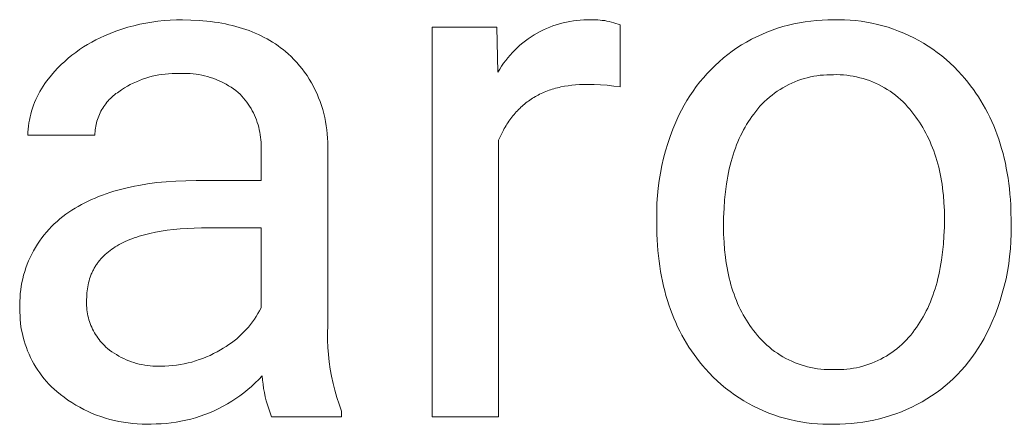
# Model space of a CAD drawing. Header units: millimetres. Extents: x -1656 to 3995, y -637 to 3312.
# Drawn here: x 2847.3 to 2948.5, y -100.4 to -59.1 of the extents above; entities that cross this region are included whole.
import ezdxf

# ---------------------------------------------------------------- set-up
doc = ezdxf.new("R2010")
doc.units = ezdxf.units.MM
doc.header["$MEASUREMENT"] = 0
doc.layers.add('Domyślny', color=7, linetype='Continuous', true_color=0x000000)

msp = doc.modelspace()

# ---------------------------------------------------------------- linework, layer by layer
at = {"layer": 'Domyślny', "color": 18, "lineweight": 15, "true_color": 0x000000}
for p, q in [((2858.31, -59.88), (2858.92, -59.72)), ((2858.92, -59.72), (2859.53, -59.57)), ((2859.53, -59.57), (2860.15, -59.45)), ((2860.15, -59.45), (2860.77, -59.34)), ((2860.77, -59.34), (2861.4, -59.26)), ((2861.4, -59.26), (2862.03, -59.19)), ((2862.03, -59.19), (2862.65, -59.15)), ((2862.65, -59.15), (2863.29, -59.13)), ((2863.29, -59.13), (2863.92, -59.13)), ((2863.92, -59.13), (2864.76, -59.14)), ((2864.76, -59.14), (2865.59, -59.18)), ((2865.59, -59.18), (2865.99, -59.21)), ((2865.99, -59.21), (2866.39, -59.25)), ((2866.39, -59.25), (2866.78, -59.29)), ((2866.78, -59.29), (2867.16, -59.34)), ((2867.16, -59.34), (2867.54, -59.4)), ((2867.54, -59.4), (2867.92, -59.47)), ((2867.92, -59.47), (2868.28, -59.54)), ((2868.28, -59.54), (2868.65, -59.62)), ((2868.65, -59.62), (2869, -59.7)), ((2869, -59.7), (2869.35, -59.79)), ((2901.74, -59.74), (2902.08, -59.63)), ((2902.08, -59.63), (2902.42, -59.52)), ((2902.42, -59.52), (2902.77, -59.43)), ((2902.77, -59.43), (2903.12, -59.35)), ((2903.12, -59.35), (2903.47, -59.29)), ((2903.47, -59.29), (2903.82, -59.23)), ((2903.82, -59.23), (2904.18, -59.19)), ((2904.18, -59.19), (2904.53, -59.15)), ((2904.53, -59.15), (2904.89, -59.13)), ((2904.89, -59.13), (2905.24, -59.13)), ((2905.24, -59.13), (2905.6, -59.13)), ((2905.6, -59.13), (2905.84, -59.12)), ((2905.84, -59.12), (2906.07, -59.12)), ((2906.07, -59.12), (2906.31, -59.13)), ((2906.31, -59.13), (2906.55, -59.15)), ((2906.55, -59.15), (2906.78, -59.17)), ((2906.78, -59.17), (2907.02, -59.2)), ((2907.02, -59.2), (2907.25, -59.24)), ((2907.25, -59.24), (2907.48, -59.29)), ((2907.48, -59.29), (2907.71, -59.34)), ((2907.71, -59.34), (2907.94, -59.41)), ((2907.94, -59.41), (2908.17, -59.48)), ((2908.17, -59.48), (2908.39, -59.55)), ((2908.39, -59.55), (2908.61, -59.64)), ((2908.61, -59.64), (2908.61, -65.96)), ((2925.23, -59.81), (2925.79, -59.66)), ((2925.79, -59.66), (2926.35, -59.53)), ((2926.35, -59.53), (2926.92, -59.41)), ((2926.92, -59.41), (2927.49, -59.32)), ((2927.49, -59.32), (2928.06, -59.24)), ((2928.06, -59.24), (2928.64, -59.19)), ((2928.64, -59.19), (2929.22, -59.15)), ((2929.22, -59.15), (2929.8, -59.13)), ((2929.8, -59.13), (2930.38, -59.13)), ((2930.38, -59.13), (2930.94, -59.12)), ((2930.94, -59.12), (2931.51, -59.13)), ((2931.51, -59.13), (2932.08, -59.15)), ((2932.08, -59.15), (2932.64, -59.2)), ((2932.64, -59.2), (2933.2, -59.27)), ((2933.2, -59.27), (2933.76, -59.35)), ((2933.76, -59.35), (2934.32, -59.46)), ((2934.32, -59.46), (2934.88, -59.58)), ((2934.88, -59.58), (2935.43, -59.72)), ((2935.43, -59.72), (2935.97, -59.88)), ((2855.5, -60.94), (2855.94, -60.74)), ((2855.94, -60.74), (2856.52, -60.5)), ((2856.52, -60.5), (2857.11, -60.28)), ((2857.11, -60.28), (2857.71, -60.07)), ((2857.71, -60.07), (2858.31, -59.88)), ((2869.35, -59.79), (2869.7, -59.89)), ((2869.7, -59.89), (2870.04, -59.99)), ((2870.04, -59.99), (2870.37, -60.11)), ((2870.37, -60.11), (2870.7, -60.22)), ((2870.7, -60.22), (2871.02, -60.35)), ((2871.02, -60.35), (2871.34, -60.48)), ((2871.34, -60.48), (2871.65, -60.62)), ((2871.65, -60.62), (2871.95, -60.76)), ((2889.4, -99.63), (2889.4, -59.87)), ((2889.4, -59.87), (2896, -59.87)), ((2896, -59.87), (2896.12, -64.46)), ((2899.51, -60.85), (2899.81, -60.66)), ((2899.81, -60.66), (2900.12, -60.48)), ((2900.12, -60.48), (2900.44, -60.31)), ((2900.44, -60.31), (2900.76, -60.15)), ((2900.76, -60.15), (2901.08, -60)), ((2901.08, -60), (2901.41, -59.87)), ((2901.41, -59.87), (2901.74, -59.74)), ((2922.53, -60.84), (2923.06, -60.6)), ((2923.06, -60.6), (2923.59, -60.38)), ((2923.59, -60.38), (2924.13, -60.17)), ((2924.13, -60.17), (2924.68, -59.98)), ((2924.68, -59.98), (2925.23, -59.81)), ((2935.97, -59.88), (2936.51, -60.06)), ((2936.51, -60.06), (2937.04, -60.26)), ((2937.04, -60.26), (2937.56, -60.47)), ((2937.56, -60.47), (2938.08, -60.7)), ((2938.08, -60.7), (2938.59, -60.95)), ((2853.8, -61.88), (2854.21, -61.63)), ((2854.21, -61.63), (2854.63, -61.39)), ((2854.63, -61.39), (2855.06, -61.16)), ((2855.06, -61.16), (2855.5, -60.94)), ((2871.95, -60.76), (2872.25, -60.91)), ((2872.25, -60.91), (2872.55, -61.07)), ((2872.55, -61.07), (2872.83, -61.24)), ((2872.83, -61.24), (2873.11, -61.41)), ((2873.11, -61.41), (2873.39, -61.58)), ((2873.39, -61.58), (2873.66, -61.77)), ((2898.11, -61.95), (2898.37, -61.71)), ((2898.37, -61.71), (2898.65, -61.48)), ((2898.65, -61.48), (2898.93, -61.26)), ((2898.93, -61.26), (2899.22, -61.05)), ((2899.22, -61.05), (2899.51, -60.85)), ((2920.52, -61.98), (2921, -61.67)), ((2921, -61.67), (2921.5, -61.38)), ((2921.5, -61.38), (2922.01, -61.1)), ((2922.01, -61.1), (2922.53, -60.84)), ((2938.59, -60.95), (2939.09, -61.22)), ((2939.09, -61.22), (2939.58, -61.5)), ((2939.58, -61.5), (2940.06, -61.81)), ((2852.24, -63.04), (2852.61, -62.73)), ((2852.61, -62.73), (2853, -62.44)), ((2853, -62.44), (2853.39, -62.15)), ((2853.39, -62.15), (2853.8, -61.88)), ((2873.66, -61.77), (2873.92, -61.96)), ((2873.92, -61.96), (2874.18, -62.16)), ((2874.18, -62.16), (2874.43, -62.36)), ((2874.43, -62.36), (2874.68, -62.57)), ((2874.68, -62.57), (2874.99, -62.86)), ((2897.13, -62.99), (2897.36, -62.72)), ((2897.36, -62.72), (2897.6, -62.45)), ((2897.6, -62.45), (2897.85, -62.2)), ((2897.85, -62.2), (2898.11, -61.95)), ((2919.15, -63.01), (2919.59, -62.65)), ((2919.59, -62.65), (2920.05, -62.31)), ((2920.05, -62.31), (2920.52, -61.98)), ((2940.06, -61.81), (2940.53, -62.12)), ((2940.53, -62.12), (2940.99, -62.45)), ((2940.99, -62.45), (2941.44, -62.8)), ((2851.18, -64.03), (2851.52, -63.69)), ((2851.52, -63.69), (2851.87, -63.36)), ((2851.87, -63.36), (2852.24, -63.04)), ((2874.99, -62.86), (2875.29, -63.16)), ((2875.29, -63.16), (2875.58, -63.47)), ((2875.58, -63.47), (2875.85, -63.8)), ((2896.49, -63.85), (2896.69, -63.55)), ((2896.69, -63.55), (2896.91, -63.27)), ((2896.91, -63.27), (2897.13, -62.99)), ((2917.88, -64.18), (2918.29, -63.78)), ((2918.29, -63.78), (2918.71, -63.39)), ((2918.71, -63.39), (2919.15, -63.01)), ((2941.44, -62.8), (2941.88, -63.16)), ((2941.88, -63.16), (2942.3, -63.54)), ((2942.3, -63.54), (2942.71, -63.93)), ((2850.22, -65.13), (2850.52, -64.75)), ((2850.52, -64.75), (2850.84, -64.39)), ((2850.84, -64.39), (2851.18, -64.03)), ((2861.48, -64.74), (2861.14, -64.8)), ((2861.81, -64.69), (2861.48, -64.74)), ((2862.15, -64.65), (2861.81, -64.69)), ((2862.49, -64.62), (2862.15, -64.65)), ((2862.84, -64.6), (2862.49, -64.62)), ((2863.18, -64.6), (2862.84, -64.6)), ((2863.52, -64.6), (2863.18, -64.6)), ((2863.82, -64.59), (2863.52, -64.6)), ((2864.11, -64.58), (2863.82, -64.59)), ((2864.41, -64.59), (2864.11, -64.58)), ((2864.7, -64.6), (2864.41, -64.59)), ((2865, -64.63), (2864.7, -64.6)), ((2865.29, -64.66), (2865, -64.63)), ((2865.58, -64.71), (2865.29, -64.66)), ((2865.87, -64.76), (2865.58, -64.71)), ((2866.16, -64.83), (2865.87, -64.76)), ((2875.85, -63.8), (2876.12, -64.13)), ((2876.12, -64.13), (2876.37, -64.47)), ((2876.37, -64.47), (2876.62, -64.81)), ((2896.12, -64.46), (2896.3, -64.15)), ((2896.3, -64.15), (2896.49, -63.85)), ((2917.1, -65.02), (2917.48, -64.59)), ((2917.48, -64.59), (2917.88, -64.18)), ((2929.03, -64.78), (2928.7, -64.82)), ((2929.37, -64.75), (2929.03, -64.78)), ((2929.7, -64.72), (2929.37, -64.75)), ((2930.04, -64.72), (2929.7, -64.72)), ((2930.38, -64.72), (2930.04, -64.72)), ((2930.72, -64.71), (2930.38, -64.72)), ((2931.06, -64.72), (2930.72, -64.71)), ((2931.4, -64.74), (2931.06, -64.72)), ((2931.74, -64.77), (2931.4, -64.74)), ((2932.08, -64.82), (2931.74, -64.77)), ((2942.71, -63.93), (2943.11, -64.34)), ((2943.11, -64.34), (2943.49, -64.76)), ((2943.49, -64.76), (2943.8, -65.11)), ((2849.66, -65.88), (2849.84, -65.63)), ((2849.84, -65.63), (2850.02, -65.37)), ((2850.02, -65.37), (2850.22, -65.13)), ((2858.57, -65.73), (2858.27, -65.89)), ((2858.88, -65.57), (2858.57, -65.73)), ((2859.19, -65.43), (2858.88, -65.57)), ((2859.5, -65.3), (2859.19, -65.43)), ((2859.82, -65.18), (2859.5, -65.3)), ((2860.15, -65.06), (2859.82, -65.18)), ((2860.47, -64.97), (2860.15, -65.06)), ((2860.81, -64.88), (2860.47, -64.97)), ((2861.14, -64.8), (2860.81, -64.88)), ((2866.45, -64.9), (2866.16, -64.83)), ((2866.73, -64.99), (2866.45, -64.9)), ((2867.01, -65.08), (2866.73, -64.99)), ((2867.29, -65.18), (2867.01, -65.08)), ((2867.56, -65.3), (2867.29, -65.18)), ((2867.83, -65.42), (2867.56, -65.3)), ((2868.1, -65.55), (2867.83, -65.42)), ((2868.36, -65.69), (2868.1, -65.55)), ((2868.61, -65.84), (2868.36, -65.69)), ((2876.62, -64.81), (2876.85, -65.17)), ((2876.85, -65.17), (2877.07, -65.54)), ((2877.07, -65.54), (2877.27, -65.91)), ((2903.66, -65.79), (2903.28, -65.84)), ((2904.05, -65.75), (2903.66, -65.79)), ((2904.44, -65.72), (2904.05, -65.75)), ((2904.85, -65.7), (2904.44, -65.72)), ((2905.26, -65.7), (2904.85, -65.7)), ((2905.94, -65.71), (2905.26, -65.7)), ((2906.61, -65.74), (2905.94, -65.71)), ((2907.28, -65.79), (2906.61, -65.74)), ((2907.95, -65.87), (2907.28, -65.79)), ((2916.38, -65.92), (2916.73, -65.46)), ((2916.73, -65.46), (2917.1, -65.02)), ((2925.82, -65.72), (2925.52, -65.87)), ((2926.12, -65.58), (2925.82, -65.72)), ((2926.43, -65.44), (2926.12, -65.58)), ((2926.74, -65.32), (2926.43, -65.44)), ((2927.06, -65.21), (2926.74, -65.32)), ((2927.38, -65.11), (2927.06, -65.21)), ((2927.71, -65.02), (2927.38, -65.11)), ((2928.04, -64.94), (2927.71, -65.02)), ((2928.37, -64.88), (2928.04, -64.94)), ((2928.7, -64.82), (2928.37, -64.88)), ((2932.41, -64.87), (2932.08, -64.82)), ((2932.75, -64.94), (2932.41, -64.87)), ((2933.08, -65.02), (2932.75, -64.94)), ((2933.41, -65.11), (2933.08, -65.02)), ((2933.73, -65.21), (2933.41, -65.11)), ((2934.05, -65.32), (2933.73, -65.21)), ((2934.37, -65.45), (2934.05, -65.32)), ((2934.68, -65.58), (2934.37, -65.45)), ((2934.99, -65.73), (2934.68, -65.58)), ((2935.3, -65.88), (2934.99, -65.73)), ((2943.8, -65.11), (2944.1, -65.47)), ((2944.1, -65.47), (2944.39, -65.84)), ((2849.05, -66.97), (2849.19, -66.69)), ((2849.19, -66.69), (2849.34, -66.42)), ((2849.34, -66.42), (2849.49, -66.15)), ((2849.49, -66.15), (2849.66, -65.88)), ((2856.96, -66.77), (2856.82, -66.88)), ((2857.11, -66.65), (2856.96, -66.77)), ((2857.25, -66.55), (2857.11, -66.65)), ((2857.41, -66.45), (2857.25, -66.55)), ((2857.69, -66.25), (2857.41, -66.45)), ((2857.98, -66.07), (2857.69, -66.25)), ((2858.27, -65.89), (2857.98, -66.07)), ((2868.86, -66), (2868.61, -65.84)), ((2869.11, -66.16), (2868.86, -66)), ((2869.35, -66.34), (2869.11, -66.16)), ((2869.58, -66.52), (2869.35, -66.34)), ((2869.81, -66.71), (2869.58, -66.52)), ((2869.98, -66.9), (2869.81, -66.71)), ((2877.27, -65.91), (2877.46, -66.28)), ((2877.46, -66.28), (2877.64, -66.67)), ((2877.64, -66.67), (2877.81, -67.06)), ((2900.23, -66.79), (2900.08, -66.87)), ((2900.38, -66.71), (2900.23, -66.79)), ((2900.54, -66.64), (2900.38, -66.71)), ((2900.69, -66.57), (2900.54, -66.64)), ((2900.85, -66.5), (2900.69, -66.57)), ((2901.01, -66.44), (2900.85, -66.5)), ((2901.17, -66.37), (2901.01, -66.44)), ((2901.34, -66.31), (2901.17, -66.37)), ((2901.5, -66.26), (2901.34, -66.31)), ((2901.67, -66.2), (2901.5, -66.26)), ((2901.84, -66.15), (2901.67, -66.2)), ((2902.01, -66.1), (2901.84, -66.15)), ((2902.19, -66.06), (2902.01, -66.1)), ((2902.36, -66.01), (2902.19, -66.06)), ((2902.54, -65.97), (2902.36, -66.01)), ((2902.91, -65.9), (2902.54, -65.97)), ((2903.28, -65.84), (2902.91, -65.9)), ((2908.61, -65.96), (2907.95, -65.87)), ((2915.73, -66.86), (2916.05, -66.38)), ((2916.05, -66.38), (2916.38, -65.92)), ((2924.11, -66.79), (2923.85, -67.01)), ((2924.38, -66.59), (2924.11, -66.79)), ((2924.65, -66.4), (2924.38, -66.59)), ((2924.94, -66.21), (2924.65, -66.4)), ((2925.22, -66.04), (2924.94, -66.21)), ((2925.52, -65.87), (2925.22, -66.04)), ((2935.59, -66.05), (2935.3, -65.88)), ((2935.88, -66.23), (2935.59, -66.05)), ((2936.17, -66.41), (2935.88, -66.23)), ((2936.45, -66.61), (2936.17, -66.41)), ((2936.72, -66.82), (2936.45, -66.61)), ((2936.98, -67.03), (2936.72, -66.82)), ((2944.39, -65.84), (2944.67, -66.22)), ((2944.67, -66.22), (2944.94, -66.6)), ((2944.94, -66.6), (2945.2, -66.99)), ((2848.58, -68.13), (2848.68, -67.83)), ((2848.68, -67.83), (2848.79, -67.54)), ((2848.79, -67.54), (2848.91, -67.25)), ((2848.91, -67.25), (2849.05, -66.97)), ((2855.97, -67.82), (2855.86, -67.97)), ((2856.07, -67.68), (2855.97, -67.82)), ((2856.19, -67.53), (2856.07, -67.68)), ((2856.31, -67.39), (2856.19, -67.53)), ((2856.43, -67.26), (2856.31, -67.39)), ((2856.56, -67.13), (2856.43, -67.26)), ((2856.69, -67), (2856.56, -67.13)), ((2856.82, -66.88), (2856.69, -67)), ((2870.15, -67.1), (2869.98, -66.9)), ((2870.32, -67.3), (2870.15, -67.1)), ((2870.47, -67.51), (2870.32, -67.3)), ((2870.62, -67.72), (2870.47, -67.51)), ((2870.76, -67.94), (2870.62, -67.72)), ((2877.81, -67.06), (2877.97, -67.46)), ((2877.97, -67.46), (2878.11, -67.86)), ((2898.71, -67.82), (2898.58, -67.93)), ((2898.84, -67.71), (2898.71, -67.82)), ((2898.97, -67.6), (2898.84, -67.71)), ((2899.1, -67.5), (2898.97, -67.6)), ((2899.23, -67.4), (2899.1, -67.5)), ((2899.37, -67.31), (2899.23, -67.4)), ((2899.51, -67.21), (2899.37, -67.31)), ((2899.65, -67.12), (2899.51, -67.21)), ((2899.79, -67.04), (2899.65, -67.12)), ((2899.94, -66.95), (2899.79, -67.04)), ((2900.08, -66.87), (2899.94, -66.95)), ((2915.13, -67.84), (2915.42, -67.34)), ((2915.42, -67.34), (2915.73, -66.86)), ((2923.11, -67.7), (2922.88, -67.94)), ((2923.35, -67.46), (2923.11, -67.7)), ((2923.59, -67.23), (2923.35, -67.46)), ((2923.85, -67.01), (2923.59, -67.23)), ((2937.24, -67.26), (2936.98, -67.03)), ((2937.49, -67.49), (2937.24, -67.26)), ((2937.73, -67.73), (2937.49, -67.49)), ((2937.96, -67.99), (2937.73, -67.73)), ((2945.2, -66.99), (2945.45, -67.39)), ((2945.45, -67.39), (2945.69, -67.8)), ((2945.69, -67.8), (2945.92, -68.21)), ((2848.33, -69.03), (2848.4, -68.73)), ((2848.4, -68.73), (2848.48, -68.42)), ((2848.48, -68.42), (2848.58, -68.13)), ((2855.42, -68.77), (2855.35, -68.94)), ((2855.5, -68.6), (2855.42, -68.77)), ((2855.58, -68.44), (2855.5, -68.6)), ((2855.67, -68.28), (2855.58, -68.44)), ((2855.76, -68.12), (2855.67, -68.28)), ((2855.86, -67.97), (2855.76, -68.12)), ((2870.9, -68.16), (2870.76, -67.94)), ((2871.02, -68.39), (2870.9, -68.16)), ((2871.14, -68.62), (2871.02, -68.39)), ((2871.26, -68.85), (2871.14, -68.62)), ((2878.11, -67.86), (2878.23, -68.26)), ((2878.23, -68.26), (2878.34, -68.67)), ((2878.34, -68.67), (2878.44, -69.08)), ((2897.76, -68.77), (2897.65, -68.91)), ((2897.87, -68.64), (2897.76, -68.77)), ((2897.98, -68.52), (2897.87, -68.64)), ((2898.1, -68.39), (2897.98, -68.52)), ((2898.22, -68.27), (2898.1, -68.39)), ((2898.34, -68.15), (2898.22, -68.27)), ((2898.46, -68.04), (2898.34, -68.15)), ((2898.58, -67.93), (2898.46, -68.04)), ((2914.61, -68.86), (2914.86, -68.34)), ((2914.86, -68.34), (2915.13, -67.84)), ((2922.25, -68.73), (2922.06, -68.98)), ((2922.45, -68.46), (2922.25, -68.73)), ((2922.66, -68.2), (2922.45, -68.46)), ((2922.88, -67.94), (2922.66, -68.2)), ((2938.18, -68.24), (2937.96, -67.99)), ((2938.39, -68.51), (2938.18, -68.24)), ((2938.6, -68.78), (2938.39, -68.51)), ((2938.79, -69.04), (2938.6, -68.78)), ((2945.92, -68.21), (2946.15, -68.63)), ((2946.15, -68.63), (2946.36, -69.06)), ((2848.17, -69.95), (2848.22, -69.64)), ((2848.22, -69.64), (2848.27, -69.34)), ((2848.27, -69.34), (2848.33, -69.03)), ((2855.08, -69.8), (2855.05, -69.98)), ((2855.13, -69.63), (2855.08, -69.8)), ((2855.17, -69.45), (2855.13, -69.63)), ((2855.23, -69.28), (2855.17, -69.45)), ((2855.29, -69.11), (2855.23, -69.28)), ((2855.35, -68.94), (2855.29, -69.11)), ((2871.36, -69.09), (2871.26, -68.85)), ((2871.45, -69.33), (2871.36, -69.09)), ((2871.54, -69.58), (2871.45, -69.33)), ((2871.62, -69.83), (2871.54, -69.58)), ((2871.69, -70.08), (2871.62, -69.83)), ((2878.44, -69.08), (2878.52, -69.5)), ((2878.52, -69.5), (2878.59, -69.92)), ((2897.04, -69.76), (2896.95, -69.91)), ((2897.14, -69.61), (2897.04, -69.76)), ((2897.23, -69.46), (2897.14, -69.61)), ((2897.34, -69.32), (2897.23, -69.46)), ((2897.44, -69.18), (2897.34, -69.32)), ((2897.54, -69.04), (2897.44, -69.18)), ((2897.65, -68.91), (2897.54, -69.04)), ((2913.99, -70.28), (2914.28, -69.56)), ((2914.28, -69.56), (2914.61, -68.86)), ((2921.52, -69.78), (2921.36, -70.06)), ((2921.7, -69.5), (2921.52, -69.78)), ((2921.87, -69.24), (2921.7, -69.5)), ((2922.06, -68.98), (2921.87, -69.24)), ((2938.98, -69.3), (2938.79, -69.04)), ((2939.16, -69.57), (2938.98, -69.3)), ((2939.33, -69.84), (2939.16, -69.57)), ((2939.5, -70.11), (2939.33, -69.84)), ((2946.36, -69.06), (2946.56, -69.49)), ((2946.56, -69.49), (2946.75, -69.94)), ((2848.11, -70.89), (2848.12, -70.57)), ((2848.12, -70.57), (2848.14, -70.26)), ((2848.14, -70.26), (2848.17, -69.95)), ((2854.98, -70.52), (2854.96, -70.71)), ((2854.96, -70.71), (2854.96, -70.89)), ((2854.99, -70.34), (2854.98, -70.52)), ((2855.02, -70.16), (2854.99, -70.34)), ((2855.05, -69.98), (2855.02, -70.16)), ((2871.75, -70.33), (2871.69, -70.08)), ((2871.8, -70.58), (2871.75, -70.33)), ((2871.85, -70.84), (2871.8, -70.58)), ((2871.88, -71.1), (2871.85, -70.84)), ((2878.59, -69.92), (2878.65, -70.34)), ((2878.65, -70.34), (2878.69, -70.76)), ((2878.69, -70.76), (2878.72, -71.19)), ((2896.51, -70.71), (2896.35, -71.05)), ((2896.68, -70.38), (2896.51, -70.71)), ((2896.76, -70.22), (2896.68, -70.38)), ((2896.85, -70.06), (2896.76, -70.22)), ((2896.95, -69.91), (2896.85, -70.06)), ((2913.71, -71.01), (2913.99, -70.28)), ((2921.05, -70.64), (2920.9, -70.94)), ((2921.2, -70.34), (2921.05, -70.64)), ((2921.36, -70.06), (2921.2, -70.34)), ((2939.66, -70.39), (2939.5, -70.11)), ((2939.82, -70.68), (2939.66, -70.39)), ((2939.97, -70.97), (2939.82, -70.68)), ((2946.75, -69.94), (2946.93, -70.38)), ((2946.93, -70.38), (2947.11, -70.84)), ((2947.11, -70.84), (2947.27, -71.3)), ((2854.96, -70.89), (2848.11, -70.89)), ((2871.91, -71.35), (2871.88, -71.1)), ((2871.93, -71.61), (2871.91, -71.35)), ((2871.94, -71.87), (2871.93, -71.61)), ((2871.94, -72.13), (2871.94, -71.87)), ((2878.72, -71.19), (2878.73, -71.61)), ((2878.73, -71.61), (2878.73, -72.03)), ((2896.35, -71.05), (2896.19, -71.4)), ((2896.19, -71.4), (2896.19, -99.63)), ((2913.24, -72.48), (2913.46, -71.74)), ((2913.46, -71.74), (2913.71, -71.01)), ((2920.49, -71.88), (2920.37, -72.2)), ((2920.62, -71.56), (2920.49, -71.88)), ((2920.76, -71.24), (2920.62, -71.56)), ((2920.9, -70.94), (2920.76, -71.24)), ((2940.11, -71.27), (2939.97, -70.97)), ((2940.25, -71.57), (2940.11, -71.27)), ((2940.38, -71.87), (2940.25, -71.57)), ((2940.5, -72.18), (2940.38, -71.87)), ((2947.27, -71.3), (2947.42, -71.78)), ((2947.42, -71.78), (2947.56, -72.25)), ((2871.93, -72.39), (2871.94, -72.13)), ((2871.93, -75.52), (2871.93, -72.39)), ((2878.73, -72.03), (2878.73, -90.33)), ((2913.04, -73.23), (2913.24, -72.48)), ((2920.14, -72.88), (2920.03, -73.23)), ((2920.25, -72.54), (2920.14, -72.88)), ((2920.37, -72.2), (2920.25, -72.54)), ((2940.62, -72.49), (2940.5, -72.18)), ((2940.74, -72.81), (2940.62, -72.49)), ((2940.84, -73.14), (2940.74, -72.81)), ((2947.56, -72.25), (2947.7, -72.74)), ((2947.7, -72.74), (2947.82, -73.23)), ((2912.86, -73.99), (2913.04, -73.23)), ((2919.93, -73.58), (2919.84, -73.94)), ((2920.03, -73.23), (2919.93, -73.58)), ((2940.94, -73.47), (2940.84, -73.14)), ((2941.04, -73.8), (2940.94, -73.47)), ((2941.13, -74.14), (2941.04, -73.8)), ((2947.82, -73.23), (2947.94, -73.73)), ((2947.94, -73.73), (2948.04, -74.24)), ((2912.58, -75.51), (2912.71, -74.75)), ((2912.71, -74.75), (2912.86, -73.99)), ((2919.67, -74.69), (2919.6, -75.07)), ((2919.75, -74.31), (2919.67, -74.69)), ((2919.84, -73.94), (2919.75, -74.31)), ((2941.21, -74.48), (2941.13, -74.14)), ((2941.28, -74.83), (2941.21, -74.48)), ((2941.35, -75.18), (2941.28, -74.83)), ((2948.04, -74.24), (2948.13, -74.76)), ((2948.13, -74.76), (2948.22, -75.28)), ((2859.43, -76.01), (2860.33, -75.86)), ((2860.33, -75.86), (2861.27, -75.73)), ((2861.27, -75.73), (2862.23, -75.64)), ((2862.23, -75.64), (2863.23, -75.57)), ((2863.23, -75.57), (2864.25, -75.53)), ((2864.25, -75.53), (2865.31, -75.52)), ((2865.31, -75.52), (2871.93, -75.52)), ((2912.48, -76.28), (2912.58, -75.51)), ((2919.46, -75.85), (2919.35, -76.67)), ((2919.53, -75.46), (2919.46, -75.85)), ((2919.6, -75.07), (2919.53, -75.46)), ((2941.42, -75.54), (2941.35, -75.18)), ((2941.48, -75.9), (2941.42, -75.54)), ((2941.53, -76.27), (2941.48, -75.9)), ((2948.22, -75.28), (2948.29, -75.81)), ((2948.29, -75.81), (2948.36, -76.34)), ((2855.72, -77.01), (2856.1, -76.87)), ((2856.1, -76.87), (2856.49, -76.74)), ((2856.49, -76.74), (2856.89, -76.61)), ((2856.89, -76.61), (2857.29, -76.5)), ((2857.29, -76.5), (2857.7, -76.38)), ((2857.7, -76.38), (2858.12, -76.28)), ((2858.12, -76.28), (2858.55, -76.18)), ((2858.55, -76.18), (2858.99, -76.09)), ((2858.99, -76.09), (2859.43, -76.01)), ((2912.4, -77.05), (2912.48, -76.28)), ((2919.35, -76.67), (2919.27, -77.5)), ((2941.57, -76.64), (2941.53, -76.27)), ((2941.61, -77.02), (2941.57, -76.64)), ((2948.36, -76.34), (2948.41, -76.89)), ((2948.41, -76.89), (2948.46, -77.44)), ((2853.58, -77.97), (2853.92, -77.8)), ((2853.92, -77.8), (2854.26, -77.63)), ((2854.26, -77.63), (2854.62, -77.46)), ((2854.62, -77.46), (2854.98, -77.3)), ((2854.98, -77.3), (2855.34, -77.15)), ((2855.34, -77.15), (2855.72, -77.01)), ((2912.33, -78.6), (2912.35, -77.83)), ((2912.35, -77.83), (2912.4, -77.05)), ((2919.27, -77.5), (2919.21, -78.37)), ((2941.67, -77.79), (2941.61, -77.02)), ((2941.71, -78.57), (2941.67, -77.79)), ((2948.46, -77.44), (2948.49, -78)), ((2851.69, -79.19), (2852, -78.96)), ((2852, -78.96), (2852.31, -78.75)), ((2852.31, -78.75), (2852.61, -78.55)), ((2852.61, -78.55), (2852.93, -78.35)), ((2852.93, -78.35), (2853.25, -78.16)), ((2853.25, -78.16), (2853.58, -77.97)), ((2912.33, -79.38), (2912.33, -78.6)), ((2919.21, -78.37), (2919.17, -79.27)), ((2941.72, -79.38), (2941.71, -78.57)), ((2948.49, -78), (2948.51, -78.56)), ((2948.51, -78.56), (2948.53, -79.72)), ((2850.54, -80.21), (2850.81, -79.94)), ((2850.81, -79.94), (2851.1, -79.68)), ((2851.1, -79.68), (2851.39, -79.43)), ((2851.39, -79.43), (2851.69, -79.19)), ((2912.33, -79.85), (2912.33, -79.38)), ((2912.35, -80.99), (2912.33, -79.85)), ((2919.17, -79.27), (2919.16, -80.19)), ((2941.71, -80.28), (2941.72, -79.38)), ((2948.53, -79.72), (2948.53, -80.19)), ((2849.77, -81.07), (2850.02, -80.77)), ((2850.02, -80.77), (2850.27, -80.49)), ((2850.27, -80.49), (2850.54, -80.21)), ((2860.28, -80.98), (2860.01, -81.05)), ((2860.56, -80.91), (2860.28, -80.98)), ((2861.13, -80.79), (2860.56, -80.91)), ((2861.73, -80.68), (2861.13, -80.79)), ((2862.35, -80.59), (2861.73, -80.68)), ((2863, -80.51), (2862.35, -80.59)), ((2863.67, -80.45), (2863, -80.51)), ((2864.37, -80.4), (2863.67, -80.45)), ((2865.09, -80.36), (2864.37, -80.4)), ((2865.84, -80.34), (2865.09, -80.36)), ((2866.61, -80.33), (2865.84, -80.34)), ((2871.93, -80.33), (2866.61, -80.33)), ((2871.93, -88.5), (2871.93, -80.33)), ((2912.37, -81.56), (2912.35, -80.99)), ((2919.16, -80.19), (2919.17, -81)), ((2941.67, -81.15), (2941.71, -80.28)), ((2948.53, -80.96), (2948.51, -81.72)), ((2948.53, -80.19), (2948.53, -80.96)), ((2848.89, -82.33), (2849.09, -82.01)), ((2849.09, -82.01), (2849.31, -81.69)), ((2849.31, -81.69), (2849.53, -81.37)), ((2849.53, -81.37), (2849.77, -81.07)), ((2857.63, -81.94), (2857.42, -82.05)), ((2857.84, -81.84), (2857.63, -81.94)), ((2858.06, -81.74), (2857.84, -81.84)), ((2858.28, -81.64), (2858.06, -81.74)), ((2858.51, -81.54), (2858.28, -81.64)), ((2858.74, -81.45), (2858.51, -81.54)), ((2858.98, -81.36), (2858.74, -81.45)), ((2859.23, -81.28), (2858.98, -81.36)), ((2859.48, -81.2), (2859.23, -81.28)), ((2859.74, -81.12), (2859.48, -81.2)), ((2860.01, -81.05), (2859.74, -81.12)), ((2912.41, -82.11), (2912.37, -81.56)), ((2919.17, -81), (2919.21, -81.8)), ((2919.21, -81.8), (2919.27, -82.57)), ((2941.53, -82.83), (2941.62, -82)), ((2941.62, -82), (2941.67, -81.15)), ((2948.51, -81.72), (2948.46, -82.49)), ((2848.34, -83.35), (2848.51, -83.01)), ((2848.51, -83.01), (2848.69, -82.67)), ((2848.69, -82.67), (2848.89, -82.33)), ((2856.17, -82.92), (2856.01, -83.05)), ((2856.33, -82.78), (2856.17, -82.92)), ((2856.5, -82.65), (2856.33, -82.78)), ((2856.67, -82.53), (2856.5, -82.65)), ((2856.85, -82.4), (2856.67, -82.53)), ((2857.03, -82.28), (2856.85, -82.4)), ((2857.23, -82.17), (2857.03, -82.28)), ((2857.42, -82.05), (2857.23, -82.17)), ((2912.45, -82.66), (2912.41, -82.11)), ((2912.5, -83.2), (2912.45, -82.66)), ((2919.27, -82.57), (2919.35, -83.33)), ((2941.42, -83.63), (2941.53, -82.83)), ((2948.46, -82.49), (2948.38, -83.26)), ((2848.04, -84.06), (2848.19, -83.71)), ((2848.19, -83.71), (2848.34, -83.35)), ((2855.21, -83.96), (2855.15, -84.04)), ((2855.27, -83.88), (2855.21, -83.96)), ((2855.33, -83.8), (2855.27, -83.88)), ((2855.39, -83.72), (2855.33, -83.8)), ((2855.45, -83.64), (2855.39, -83.72)), ((2855.58, -83.49), (2855.45, -83.64)), ((2855.72, -83.34), (2855.58, -83.49)), ((2855.86, -83.2), (2855.72, -83.34)), ((2856.01, -83.05), (2855.86, -83.2)), ((2912.57, -83.73), (2912.5, -83.2)), ((2912.64, -84.26), (2912.57, -83.73)), ((2919.35, -83.33), (2919.4, -83.7)), ((2919.4, -83.7), (2919.46, -84.07)), ((2941.29, -84.4), (2941.36, -84.02)), ((2941.36, -84.02), (2941.42, -83.63)), ((2948.28, -84.02), (2948.16, -84.78)), ((2948.38, -83.26), (2948.28, -84.02)), ((2847.68, -85.16), (2847.79, -84.79)), ((2847.79, -84.79), (2847.91, -84.42)), ((2847.91, -84.42), (2848.04, -84.06)), ((2854.63, -84.98), (2854.59, -85.08)), ((2854.67, -84.89), (2854.63, -84.98)), ((2854.71, -84.8), (2854.67, -84.89)), ((2854.75, -84.72), (2854.71, -84.8)), ((2854.8, -84.63), (2854.75, -84.72)), ((2854.84, -84.54), (2854.8, -84.63)), ((2854.89, -84.45), (2854.84, -84.54)), ((2854.94, -84.37), (2854.89, -84.45)), ((2854.99, -84.28), (2854.94, -84.37)), ((2855.04, -84.2), (2854.99, -84.28)), ((2855.1, -84.12), (2855.04, -84.2)), ((2855.15, -84.04), (2855.1, -84.12)), ((2912.72, -84.78), (2912.64, -84.26)), ((2912.81, -85.29), (2912.72, -84.78)), ((2919.46, -84.07), (2919.52, -84.43)), ((2919.52, -84.43), (2919.59, -84.78)), ((2919.59, -84.78), (2919.66, -85.13)), ((2941.14, -85.15), (2941.22, -84.78)), ((2941.22, -84.78), (2941.29, -84.4)), ((2948.16, -84.78), (2948.01, -85.53)), ((2847.44, -86.29), (2847.51, -85.91)), ((2847.51, -85.91), (2847.59, -85.53)), ((2847.59, -85.53), (2847.68, -85.16)), ((2854.31, -85.94), (2854.26, -86.14)), ((2854.36, -85.74), (2854.31, -85.94)), ((2854.42, -85.55), (2854.36, -85.74)), ((2854.48, -85.36), (2854.42, -85.55)), ((2854.55, -85.17), (2854.48, -85.36)), ((2854.59, -85.08), (2854.55, -85.17)), ((2912.92, -85.79), (2912.81, -85.29)), ((2913.03, -86.29), (2912.92, -85.79)), ((2919.66, -85.13), (2919.74, -85.48)), ((2919.74, -85.48), (2919.83, -85.82)), ((2919.83, -85.82), (2919.92, -86.15)), ((2940.86, -86.23), (2940.96, -85.87)), ((2940.96, -85.87), (2941.05, -85.52)), ((2941.05, -85.52), (2941.14, -85.15)), ((2948.01, -85.53), (2947.83, -86.28)), ((2847.31, -87.44), (2847.34, -87.05)), ((2847.34, -87.05), (2847.38, -86.67)), ((2847.38, -86.67), (2847.44, -86.29)), ((2854.14, -86.98), (2854.12, -87.2)), ((2854.16, -86.77), (2854.14, -86.98)), ((2854.19, -86.56), (2854.16, -86.77)), ((2854.22, -86.35), (2854.19, -86.56)), ((2854.26, -86.14), (2854.22, -86.35)), ((2913.15, -86.78), (2913.03, -86.29)), ((2913.28, -87.26), (2913.15, -86.78)), ((2919.92, -86.15), (2920.02, -86.48)), ((2920.02, -86.48), (2920.12, -86.8)), ((2920.12, -86.8), (2920.23, -87.12)), ((2940.53, -87.25), (2940.65, -86.91)), ((2940.65, -86.91), (2940.76, -86.57)), ((2940.76, -86.57), (2940.86, -86.23)), ((2947.63, -87.02), (2947.41, -87.76)), ((2947.83, -86.28), (2947.63, -87.02)), ((2847.29, -87.82), (2847.31, -87.44)), ((2847.29, -88.21), (2847.29, -87.82)), ((2854.11, -87.65), (2854.1, -87.86)), ((2854.1, -87.86), (2854.1, -88.07)), ((2854.1, -88.07), (2854.11, -88.28)), ((2854.12, -87.43), (2854.11, -87.65)), ((2854.12, -87.2), (2854.12, -87.43)), ((2913.42, -87.74), (2913.28, -87.26)), ((2913.57, -88.21), (2913.42, -87.74)), ((2920.23, -87.12), (2920.35, -87.44)), ((2920.35, -87.44), (2920.47, -87.75)), ((2920.47, -87.75), (2920.6, -88.05)), ((2920.6, -88.05), (2920.73, -88.35)), ((2940.15, -88.21), (2940.28, -87.89)), ((2940.28, -87.89), (2940.41, -87.57)), ((2940.41, -87.57), (2940.53, -87.25)), ((2947.41, -87.76), (2947.16, -88.48)), ((2847.3, -88.59), (2847.29, -88.21)), ((2847.3, -88.96), (2847.3, -88.59)), ((2847.31, -89.33), (2847.3, -88.96)), ((2854.11, -88.28), (2854.12, -88.49)), ((2854.12, -88.49), (2854.14, -88.69)), ((2854.14, -88.69), (2854.17, -88.9)), ((2854.17, -88.9), (2854.2, -89.1)), ((2871.43, -89.38), (2871.61, -89.09)), ((2871.61, -89.09), (2871.78, -88.8)), ((2871.78, -88.8), (2871.93, -88.5)), ((2913.73, -88.67), (2913.57, -88.21)), ((2913.9, -89.12), (2913.73, -88.67)), ((2920.73, -88.35), (2920.87, -88.64)), ((2920.87, -88.64), (2921.02, -88.93)), ((2921.02, -88.93), (2921.17, -89.21)), ((2939.71, -89.12), (2939.86, -88.82)), ((2939.86, -88.82), (2940.01, -88.52)), ((2940.01, -88.52), (2940.15, -88.21)), ((2947.16, -88.48), (2946.89, -89.2)), ((2847.33, -89.7), (2847.31, -89.33)), ((2847.37, -90.06), (2847.33, -89.7)), ((2847.41, -90.43), (2847.37, -90.06)), ((2854.2, -89.1), (2854.25, -89.31)), ((2854.25, -89.31), (2854.29, -89.51)), ((2854.29, -89.51), (2854.35, -89.71)), ((2854.35, -89.71), (2854.41, -89.91)), ((2854.41, -89.91), (2854.48, -90.11)), ((2854.48, -90.11), (2854.55, -90.3)), ((2870.85, -90.2), (2871.05, -89.93)), ((2871.05, -89.93), (2871.25, -89.66)), ((2871.25, -89.66), (2871.43, -89.38)), ((2914.08, -89.57), (2913.9, -89.12)), ((2914.27, -90.01), (2914.08, -89.57)), ((2914.47, -90.44), (2914.27, -90.01)), ((2921.17, -89.21), (2921.33, -89.49)), ((2921.33, -89.49), (2921.49, -89.76)), ((2921.49, -89.76), (2921.66, -90.03)), ((2921.66, -90.03), (2921.84, -90.29)), ((2939.04, -90.24), (2939.22, -89.97)), ((2939.22, -89.97), (2939.39, -89.69)), ((2939.39, -89.69), (2939.55, -89.41)), ((2939.55, -89.41), (2939.71, -89.12)), ((2946.59, -89.91), (2946.28, -90.61)), ((2946.89, -89.2), (2946.59, -89.91)), ((2847.47, -90.79), (2847.41, -90.43)), ((2847.55, -91.15), (2847.47, -90.79)), ((2854.55, -90.3), (2854.64, -90.49)), ((2854.64, -90.49), (2854.72, -90.68)), ((2854.72, -90.68), (2854.82, -90.86)), ((2854.82, -90.86), (2854.92, -91.05)), ((2854.92, -91.05), (2855.02, -91.22)), ((2869.94, -91.2), (2870.18, -90.96)), ((2870.18, -90.96), (2870.41, -90.72)), ((2870.41, -90.72), (2870.63, -90.46)), ((2870.63, -90.46), (2870.85, -90.2)), ((2878.73, -90.33), (2878.71, -91.07)), ((2878.71, -91.07), (2878.72, -91.81)), ((2914.68, -90.87), (2914.47, -90.44)), ((2914.9, -91.29), (2914.68, -90.87)), ((2921.84, -90.29), (2922.02, -90.55)), ((2922.02, -90.55), (2922.21, -90.8)), ((2922.21, -90.8), (2922.41, -91.07)), ((2922.41, -91.07), (2922.63, -91.33)), ((2938.27, -91.28), (2938.48, -91.03)), ((2938.48, -91.03), (2938.67, -90.76)), ((2938.67, -90.76), (2938.86, -90.5)), ((2938.86, -90.5), (2939.04, -90.24)), ((2946.28, -90.61), (2946.03, -91.13)), ((2847.63, -91.51), (2847.55, -91.15)), ((2847.73, -91.86), (2847.63, -91.51)), ((2847.83, -92.21), (2847.73, -91.86)), ((2855.02, -91.22), (2855.14, -91.4)), ((2855.14, -91.4), (2855.26, -91.57)), ((2855.26, -91.57), (2855.38, -91.74)), ((2855.38, -91.74), (2855.51, -91.9)), ((2855.51, -91.9), (2855.65, -92.06)), ((2855.65, -92.06), (2855.79, -92.21)), ((2868.64, -92.26), (2868.91, -92.07)), ((2868.91, -92.07), (2869.18, -91.87)), ((2869.18, -91.87), (2869.44, -91.65)), ((2869.44, -91.65), (2869.7, -91.43)), ((2869.7, -91.43), (2869.94, -91.2)), ((2878.72, -91.81), (2878.75, -92.55)), ((2915.13, -91.7), (2914.9, -91.29)), ((2915.37, -92.1), (2915.13, -91.7)), ((2915.62, -92.5), (2915.37, -92.1)), ((2922.63, -91.33), (2922.86, -91.59)), ((2922.86, -91.59), (2923.09, -91.84)), ((2923.09, -91.84), (2923.33, -92.08)), ((2923.33, -92.08), (2923.58, -92.31)), ((2937.37, -92.24), (2937.61, -92.01)), ((2937.61, -92.01), (2937.84, -91.78)), ((2937.84, -91.78), (2938.06, -91.53)), ((2938.06, -91.53), (2938.27, -91.28)), ((2945.48, -92.13), (2945.18, -92.62)), ((2945.76, -91.63), (2945.48, -92.13)), ((2946.03, -91.13), (2945.76, -91.63)), ((2847.96, -92.56), (2847.83, -92.21)), ((2848.09, -92.9), (2847.96, -92.56)), ((2848.23, -93.24), (2848.09, -92.9)), ((2855.79, -92.21), (2855.93, -92.36)), ((2855.93, -92.36), (2856.08, -92.5)), ((2856.08, -92.5), (2856.24, -92.64)), ((2856.24, -92.64), (2856.46, -92.81)), ((2856.46, -92.81), (2856.69, -92.98)), ((2856.69, -92.98), (2856.92, -93.14)), ((2856.92, -93.14), (2857.16, -93.28)), ((2867.08, -93.17), (2867.43, -92.99)), ((2867.43, -92.99), (2867.77, -92.79)), ((2867.77, -92.79), (2868.07, -92.63)), ((2868.07, -92.63), (2868.36, -92.45)), ((2868.36, -92.45), (2868.64, -92.26)), ((2878.75, -92.55), (2878.8, -93.28)), ((2915.88, -92.89), (2915.62, -92.5)), ((2916.15, -93.27), (2915.88, -92.89)), ((2923.58, -92.31), (2923.84, -92.53)), ((2923.84, -92.53), (2924.1, -92.74)), ((2924.1, -92.74), (2924.38, -92.95)), ((2924.38, -92.95), (2924.66, -93.14)), ((2924.66, -93.14), (2924.94, -93.33)), ((2936.07, -93.24), (2936.34, -93.06)), ((2936.34, -93.06), (2936.61, -92.87)), ((2936.61, -92.87), (2936.87, -92.67)), ((2936.87, -92.67), (2937.12, -92.46)), ((2937.12, -92.46), (2937.37, -92.24)), ((2944.86, -93.09), (2944.53, -93.56)), ((2945.18, -92.62), (2944.86, -93.09)), ((2848.39, -93.58), (2848.23, -93.24)), ((2848.55, -93.9), (2848.39, -93.58)), ((2848.73, -94.23), (2848.55, -93.9)), ((2857.16, -93.28), (2857.4, -93.43)), ((2857.4, -93.43), (2857.65, -93.56)), ((2857.65, -93.56), (2857.9, -93.68)), ((2857.9, -93.68), (2858.16, -93.8)), ((2858.16, -93.8), (2858.42, -93.9)), ((2858.42, -93.9), (2858.68, -94)), ((2858.68, -94), (2858.95, -94.09)), ((2858.95, -94.09), (2859.21, -94.17)), ((2864.08, -94.21), (2864.47, -94.13)), ((2864.47, -94.13), (2864.86, -94.03)), ((2864.86, -94.03), (2865.24, -93.92)), ((2865.24, -93.92), (2865.62, -93.79)), ((2865.62, -93.79), (2865.99, -93.66)), ((2865.99, -93.66), (2866.36, -93.51)), ((2866.36, -93.51), (2866.72, -93.35)), ((2866.72, -93.35), (2867.08, -93.17)), ((2878.8, -93.28), (2878.89, -94.02)), ((2878.89, -94.02), (2878.99, -94.75)), ((2916.42, -93.65), (2916.15, -93.27)), ((2916.71, -94.02), (2916.42, -93.65)), ((2917.01, -94.38), (2916.71, -94.02)), ((2924.94, -93.33), (2925.23, -93.5)), ((2925.23, -93.5), (2925.53, -93.67)), ((2925.53, -93.67), (2925.84, -93.82)), ((2925.84, -93.82), (2926.14, -93.96)), ((2926.14, -93.96), (2926.46, -94.1)), ((2926.46, -94.1), (2926.78, -94.22)), ((2934.01, -94.26), (2934.32, -94.14)), ((2934.32, -94.14), (2934.62, -94.02)), ((2934.62, -94.02), (2934.92, -93.88)), ((2934.92, -93.88), (2935.21, -93.74)), ((2935.21, -93.74), (2935.5, -93.58)), ((2935.5, -93.58), (2935.79, -93.42)), ((2935.79, -93.42), (2936.07, -93.24)), ((2944.18, -94.01), (2943.82, -94.45)), ((2944.53, -93.56), (2944.18, -94.01)), ((2848.92, -94.54), (2848.73, -94.23)), ((2849.12, -94.85), (2848.92, -94.54)), ((2849.33, -95.15), (2849.12, -94.85)), ((2849.55, -95.45), (2849.33, -95.15)), ((2859.21, -94.17), (2859.49, -94.24)), ((2859.49, -94.24), (2859.76, -94.3)), ((2859.76, -94.3), (2860.04, -94.35)), ((2860.04, -94.35), (2860.31, -94.39)), ((2860.31, -94.39), (2860.59, -94.42)), ((2860.59, -94.42), (2860.87, -94.44)), ((2860.87, -94.44), (2861.15, -94.45)), ((2861.15, -94.45), (2861.43, -94.45)), ((2861.43, -94.45), (2861.71, -94.45)), ((2861.71, -94.45), (2862.11, -94.44)), ((2862.11, -94.44), (2862.51, -94.42)), ((2862.51, -94.42), (2862.9, -94.39)), ((2862.9, -94.39), (2863.3, -94.34)), ((2863.3, -94.34), (2863.69, -94.28)), ((2863.69, -94.28), (2864.08, -94.21)), ((2878.99, -94.75), (2879.12, -95.48)), ((2917.32, -94.73), (2917.01, -94.38)), ((2917.7, -95.15), (2917.32, -94.73)), ((2918.1, -95.56), (2917.7, -95.15)), ((2926.78, -94.22), (2927.1, -94.33)), ((2927.1, -94.33), (2927.42, -94.43)), ((2927.42, -94.43), (2927.75, -94.52)), ((2927.75, -94.52), (2928.08, -94.59)), ((2928.08, -94.59), (2928.42, -94.66)), ((2928.42, -94.66), (2928.75, -94.71)), ((2928.75, -94.71), (2929.09, -94.76)), ((2929.09, -94.76), (2929.43, -94.79)), ((2929.43, -94.79), (2929.77, -94.81)), ((2929.77, -94.81), (2930.11, -94.81)), ((2930.11, -94.81), (2930.45, -94.81)), ((2930.45, -94.81), (2930.78, -94.81)), ((2930.78, -94.81), (2931.11, -94.81)), ((2931.11, -94.81), (2931.44, -94.79)), ((2931.44, -94.79), (2931.76, -94.76)), ((2931.76, -94.76), (2932.09, -94.72)), ((2932.09, -94.72), (2932.42, -94.67)), ((2932.42, -94.67), (2932.74, -94.61)), ((2932.74, -94.61), (2933.06, -94.54)), ((2933.06, -94.54), (2933.38, -94.46)), ((2933.38, -94.46), (2933.69, -94.36)), ((2933.69, -94.36), (2934.01, -94.26)), ((2943.44, -94.88), (2943.05, -95.3)), ((2943.82, -94.45), (2943.44, -94.88)), ((2849.78, -95.73), (2849.55, -95.45)), ((2850.02, -96.01), (2849.78, -95.73)), ((2850.26, -96.28), (2850.02, -96.01)), ((2871.33, -96.17), (2870.96, -96.52)), ((2871.7, -95.81), (2871.33, -96.17)), ((2872.05, -95.44), (2871.7, -95.81)), ((2872.08, -95.87), (2872.05, -95.44)), ((2872.13, -96.3), (2872.08, -95.87)), ((2879.12, -95.48), (2879.28, -96.21)), ((2918.51, -95.95), (2918.1, -95.56)), ((2918.93, -96.33), (2918.51, -95.95)), ((2942.22, -96.09), (2941.79, -96.46)), ((2942.64, -95.7), (2942.22, -96.09)), ((2943.05, -95.3), (2942.64, -95.7)), ((2850.52, -96.55), (2850.26, -96.28)), ((2850.79, -96.8), (2850.52, -96.55)), ((2851.06, -97.04), (2850.79, -96.8)), ((2851.43, -97.34), (2851.06, -97.04)), ((2870.18, -97.17), (2869.77, -97.47)), ((2870.57, -96.85), (2870.18, -97.17)), ((2870.96, -96.52), (2870.57, -96.85)), ((2872.19, -96.73), (2872.13, -96.3)), ((2872.27, -97.15), (2872.19, -96.73)), ((2872.36, -97.57), (2872.27, -97.15)), ((2879.28, -96.21), (2879.46, -96.92)), ((2879.46, -96.92), (2879.66, -97.64)), ((2919.37, -96.69), (2918.93, -96.33)), ((2919.82, -97.04), (2919.37, -96.69)), ((2920.28, -97.37), (2919.82, -97.04)), ((2940.88, -97.16), (2940.41, -97.49)), ((2941.34, -96.82), (2940.88, -97.16)), ((2941.79, -96.46), (2941.34, -96.82)), ((2851.81, -97.63), (2851.43, -97.34)), ((2852.2, -97.91), (2851.81, -97.63)), ((2852.59, -98.17), (2852.2, -97.91)), ((2853, -98.42), (2852.59, -98.17)), ((2868.93, -98.04), (2868.49, -98.3)), ((2869.35, -97.76), (2868.93, -98.04)), ((2869.77, -97.47), (2869.35, -97.76)), ((2872.46, -97.99), (2872.36, -97.57)), ((2872.58, -98.4), (2872.46, -97.99)), ((2879.66, -97.64), (2879.89, -98.34)), ((2920.75, -97.69), (2920.28, -97.37)), ((2921.23, -97.99), (2920.75, -97.69)), ((2921.72, -98.27), (2921.23, -97.99)), ((2939.43, -98.09), (2938.91, -98.37)), ((2939.93, -97.8), (2939.43, -98.09)), ((2940.41, -97.49), (2939.93, -97.8)), ((2853.41, -98.65), (2853, -98.42)), ((2853.83, -98.87), (2853.41, -98.65)), ((2854.26, -99.08), (2853.83, -98.87)), ((2854.69, -99.27), (2854.26, -99.08)), ((2866.67, -99.21), (2866.2, -99.39)), ((2867.14, -99), (2866.67, -99.21)), ((2867.6, -98.79), (2867.14, -99)), ((2868.05, -98.55), (2867.6, -98.79)), ((2868.49, -98.3), (2868.05, -98.55)), ((2872.71, -98.81), (2872.58, -98.4)), ((2872.85, -99.22), (2872.71, -98.81)), ((2879.89, -98.34), (2880.14, -99.04)), ((2880.14, -99.04), (2880.14, -99.62)), ((2922.22, -98.54), (2921.72, -98.27)), ((2922.73, -98.79), (2922.22, -98.54)), ((2923.25, -99.02), (2922.73, -98.79)), ((2923.78, -99.24), (2923.25, -99.02)), ((2937.32, -99.1), (2936.77, -99.31)), ((2937.86, -98.88), (2937.32, -99.1)), ((2938.39, -98.63), (2937.86, -98.88)), ((2938.91, -98.37), (2938.39, -98.63)), ((2855.13, -99.44), (2854.69, -99.27)), ((2855.58, -99.6), (2855.13, -99.44)), ((2856.03, -99.75), (2855.58, -99.6)), ((2856.49, -99.88), (2856.03, -99.75)), ((2856.95, -100), (2856.49, -99.88)), ((2857.41, -100.1), (2856.95, -100)), ((2857.88, -100.18), (2857.41, -100.1)), ((2858.35, -100.25), (2857.88, -100.18)), ((2863.25, -100.17), (2862.75, -100.24)), ((2863.75, -100.08), (2863.25, -100.17)), ((2864.25, -99.98), (2863.75, -100.08)), ((2864.74, -99.86), (2864.25, -99.98)), ((2865.23, -99.72), (2864.74, -99.86)), ((2865.72, -99.56), (2865.23, -99.72)), ((2866.2, -99.39), (2865.72, -99.56)), ((2873.01, -99.62), (2872.85, -99.22)), ((2880.14, -99.62), (2873.01, -99.62)), ((2896.19, -99.63), (2889.4, -99.63)), ((2924.31, -99.43), (2923.78, -99.24)), ((2924.85, -99.61), (2924.31, -99.43)), ((2925.39, -99.77), (2924.85, -99.61)), ((2925.94, -99.91), (2925.39, -99.77)), ((2926.5, -100.03), (2925.94, -99.91)), ((2927.06, -100.14), (2926.5, -100.03)), ((2927.62, -100.22), (2927.06, -100.14)), ((2928.18, -100.29), (2927.62, -100.22)), ((2933.37, -100.17), (2932.79, -100.24)), ((2933.95, -100.07), (2933.37, -100.17)), ((2934.52, -99.95), (2933.95, -100.07)), ((2935.09, -99.82), (2934.52, -99.95)), ((2935.65, -99.67), (2935.09, -99.82)), ((2936.21, -99.5), (2935.65, -99.67)), ((2936.77, -99.31), (2936.21, -99.5)), ((2858.82, -100.3), (2858.35, -100.25)), ((2859.29, -100.34), (2858.82, -100.3)), ((2859.77, -100.36), (2859.29, -100.34)), ((2860.24, -100.37), (2859.77, -100.36)), ((2860.72, -100.36), (2860.24, -100.37)), ((2861.23, -100.35), (2860.72, -100.36)), ((2861.73, -100.33), (2861.23, -100.35)), ((2862.24, -100.3), (2861.73, -100.33)), ((2862.75, -100.24), (2862.24, -100.3)), ((2928.75, -100.34), (2928.18, -100.29)), ((2929.31, -100.36), (2928.75, -100.34)), ((2929.88, -100.37), (2929.31, -100.36)), ((2930.45, -100.36), (2929.88, -100.37)), ((2931.04, -100.36), (2930.45, -100.36)), ((2931.62, -100.34), (2931.04, -100.36)), ((2932.21, -100.3), (2931.62, -100.34)), ((2932.79, -100.24), (2932.21, -100.3))]:
    msp.add_line(p, q, dxfattribs=at)

doc.saveas('drawing.dxf')
